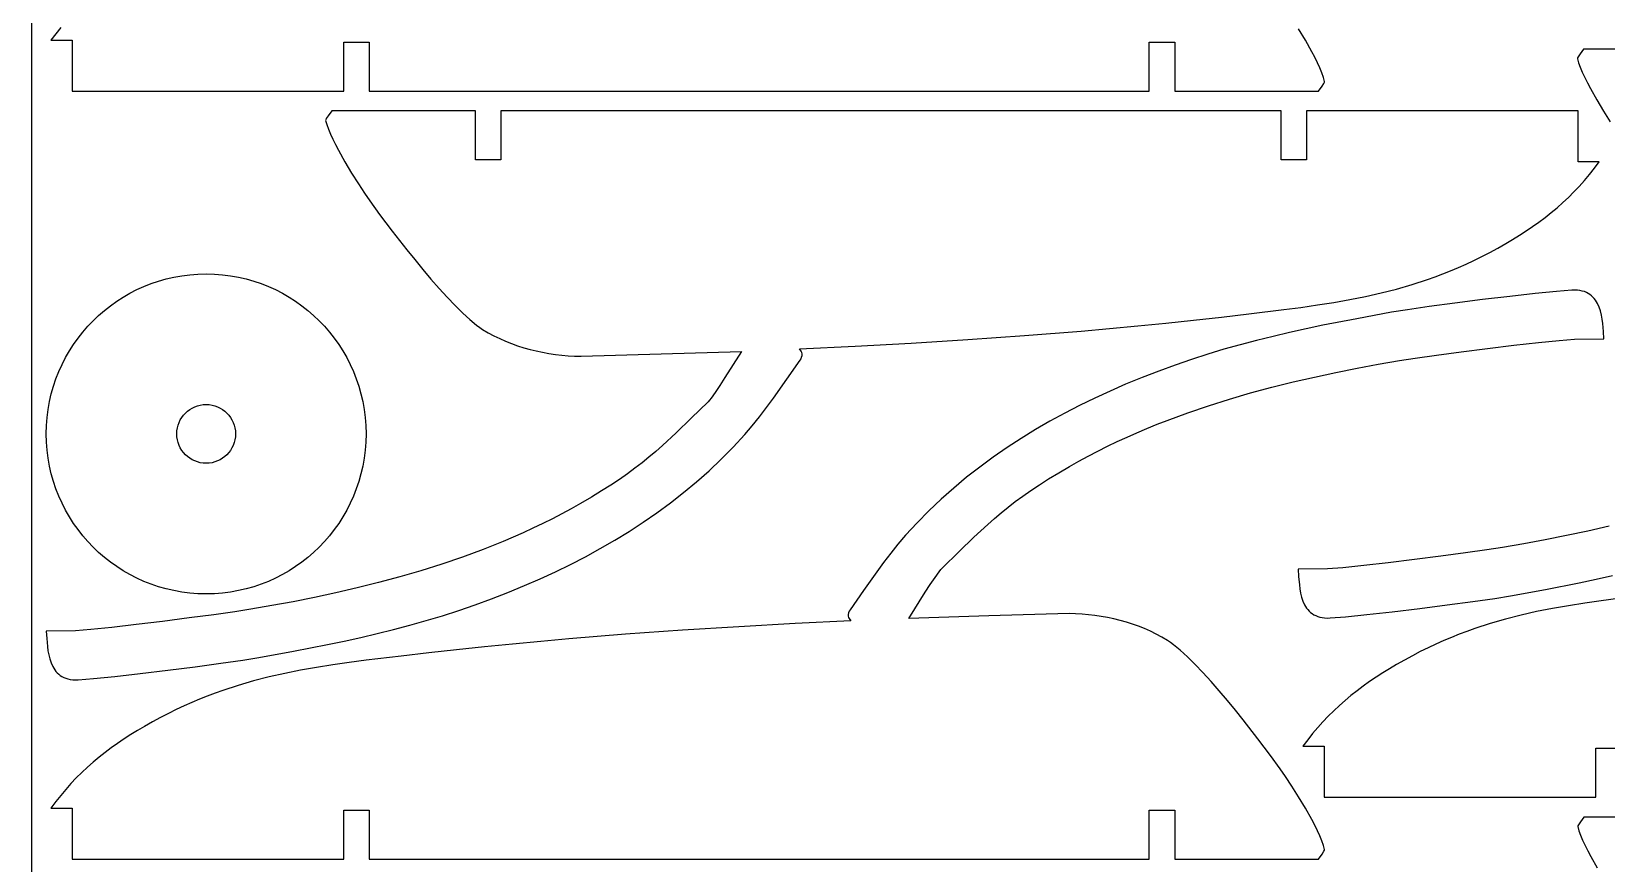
# Model space of a CAD drawing. Extents: x 378 to 958, y 20 to 900.
# Drawn here: x 378 to 538.9, y 100.5 to 185.4 of the extents above; entities that cross this region are included whole.
import ezdxf

# ---------------------------------------------------------------- set-up
doc = ezdxf.new("R2010")
doc.units = 0
doc.layers.get('0').update_dxf_attribs({"linetype": 'CONTINUOUS'})

msp = doc.modelspace()

# ---------------------------------------------------------------- linework, layer by layer
at = {"color": 0}
msp.add_line((378.0131, 900.108069), (378.0131, 20.108069), dxfattribs=at)
at = {"color": 4}
for p, q in [((380.490563, 185.201953), (379.999319, 184.541154)), ((380.994915, 185.839222), (380.490563, 185.201953)), ((508.112281, 184.538991), (507.419035, 185.696559)), ((379.999319, 184.541154), (382.157719, 184.541154)), ((382.157719, 184.541154), (382.158419, 179.342854)), ((409.902519, 179.343354), (409.902019, 184.342254)), ((409.902019, 184.342254), (412.501519, 184.342254)), ((412.501519, 184.342254), (412.502019, 179.343354)), ((492.178219, 179.345054), (492.178319, 184.343854)), ((492.178319, 184.343854), (494.777919, 184.343954)), ((494.777919, 184.343954), (494.777719, 179.345054)), ((508.768764, 183.368143), (508.112281, 184.538991)), ((536.536215, 183.634134), (536.17134, 183.137622)), ((551.211215, 183.634334), (536.536215, 183.634134)), ((509.069553, 182.794875), (508.768764, 183.368143)), ((509.344752, 182.238849), (509.069553, 182.794875)), ((509.588894, 181.70692), (509.344752, 182.238849)), ((535.922342, 182.729066), (535.908615, 182.655134)), ((535.908615, 182.655134), (536.026789, 182.23662)), ((535.978777, 182.842767), (535.922342, 182.729066)), ((536.17134, 183.137622), (535.978777, 182.842767)), ((536.026789, 182.23662), (536.19242, 181.773447)), ((536.19242, 181.773447), (536.400039, 181.272468)), ((509.796514, 181.205941), (509.588894, 181.70692)), ((509.962144, 180.742768), (509.796514, 181.205941)), ((510.080319, 180.324254), (509.962144, 180.742768)), ((510.010156, 180.136621), (510.066591, 180.250322)), ((510.066591, 180.250322), (510.080319, 180.324254)), ((536.400039, 181.272468), (536.644182, 180.740539)), ((536.644182, 180.740539), (536.919381, 180.184513)), ((536.919381, 180.184513), (537.220169, 179.611245)), ((382.158419, 179.342854), (409.902519, 179.343354)), ((412.502019, 179.343354), (492.178219, 179.345054)), ((494.777719, 179.345054), (509.452719, 179.345254)), ((509.452719, 179.345254), (509.817594, 179.841766)), ((509.817594, 179.841766), (510.010156, 180.136621)), ((537.220169, 179.611245), (537.876652, 178.440397)), ((408.676372, 177.328522), (408.311497, 176.832072)), ((423.351372, 177.328922), (408.676372, 177.328522)), ((423.351172, 172.329922), (423.351372, 177.328922)), ((425.950872, 177.328922), (425.950772, 172.329922)), ((505.627072, 177.330522), (425.950872, 177.328922)), ((505.627572, 172.331622), (505.627072, 177.330522)), ((535.970672, 177.331122), (508.226572, 177.330522)), ((508.226572, 177.330522), (508.227072, 172.331622)), ((535.971372, 172.132722), (535.970672, 177.331122)), ((537.876652, 178.440397), (538.569899, 177.282829)), ((538.569899, 177.282829), (539.256179, 176.193374)), ((408.062499, 176.423617), (408.048772, 176.349722)), ((408.048772, 176.349722), (408.166947, 175.93119)), ((408.118935, 176.537282), (408.062499, 176.423617)), ((408.311497, 176.832072), (408.118935, 176.537282)), ((408.166947, 175.93119), (408.332577, 175.468002)), ((408.332577, 175.468002), (408.540197, 174.96701)), ((408.540197, 174.96701), (408.784339, 174.435069)), ((408.784339, 174.435069), (409.059538, 173.879034)), ((409.059538, 173.879034), (409.360327, 173.305757)), ((409.360327, 173.305757), (410.01681, 172.134897)), ((410.01681, 172.134897), (410.710056, 170.977322)), ((425.950772, 172.329922), (423.351172, 172.329922)), ((508.227072, 172.331622), (505.627572, 172.331622)), ((538.129772, 172.132722), (535.971372, 172.132722)), ((537.638528, 171.471923), (538.129772, 172.132722)), ((410.710056, 170.977322), (411.396336, 169.887863)), ((536.616497, 170.219851), (537.134175, 170.834654)), ((537.134175, 170.834654), (537.638528, 171.471923)), ((411.396336, 169.887863), (412.031918, 168.921352)), ((412.031918, 168.921352), (412.573072, 168.132622)), ((534.981324, 168.499619), (535.540289, 169.053397)), ((535.540289, 169.053397), (536.085274, 169.626454)), ((536.085274, 169.626454), (536.616497, 170.219851)), ((412.573072, 168.132622), (413.567296, 166.756988)), ((533.218374, 166.943328), (533.820585, 167.445647)), ((533.820585, 167.445647), (534.408162, 167.964057)), ((534.408162, 167.964057), (534.981324, 168.499619)), ((413.567296, 166.756988), (414.854142, 165.048732)), ((531.321764, 165.522279), (531.969182, 165.982706)), ((531.969182, 165.982706), (532.601312, 166.456035)), ((532.601312, 166.456035), (533.218374, 166.943328)), ((414.854142, 165.048732), (416.350926, 163.13662)), ((528.574872, 163.788322), (529.285614, 164.207774)), ((529.285614, 164.207774), (529.980198, 164.635875)), ((529.980198, 164.635875), (530.658843, 165.073689)), ((530.658843, 165.073689), (531.321764, 165.522279)), ((416.350926, 163.13662), (417.152204, 162.144359)), ((525.334594, 162.074436), (526.137058, 162.469415)), ((526.137058, 162.469415), (526.944196, 162.886188)), ((526.944196, 162.886188), (527.756602, 163.325557)), ((527.756602, 163.325557), (528.574872, 163.788322)), ((417.152204, 162.144359), (417.97496, 161.149422)), ((417.97496, 161.149422), (418.808856, 160.167906)), ((522.159583, 160.696443), (522.949298, 161.012255)), ((522.949298, 161.012255), (523.741309, 161.346657)), ((523.741309, 161.346657), (524.536209, 161.70045)), ((524.536209, 161.70045), (525.334594, 162.074436)), ((388.768458, 159.081742), (389.491802, 159.408757)), ((389.491802, 159.408757), (390.233361, 159.701143)), ((390.233361, 159.701143), (390.992108, 159.957872)), ((390.992108, 159.957872), (391.767017, 160.17792)), ((391.767017, 160.17792), (392.557062, 160.360259)), ((392.557062, 160.360259), (393.361217, 160.503865)), ((393.361217, 160.503865), (394.178456, 160.607711)), ((394.178456, 160.607711), (395.007753, 160.67077)), ((395.007753, 160.67077), (395.848082, 160.692018)), ((395.848082, 160.692018), (396.688411, 160.67077)), ((396.688411, 160.67077), (397.517708, 160.607711)), ((397.517708, 160.607711), (398.334947, 160.503865)), ((398.334947, 160.503865), (399.139102, 160.360259)), ((399.139102, 160.360259), (399.929147, 160.17792)), ((399.929147, 160.17792), (400.704056, 159.957872)), ((400.704056, 159.957872), (401.462803, 159.701143)), ((401.462803, 159.701143), (402.204362, 159.408757)), ((402.204362, 159.408757), (402.927707, 159.081742)), ((418.808856, 160.167906), (419.643557, 159.215906)), ((517.436179, 159.147088), (519.011776, 159.603067)), ((519.011776, 159.603067), (520.584658, 160.117383)), ((520.584658, 160.117383), (521.371568, 160.398419)), ((521.371568, 160.398419), (522.159583, 160.696443)), ((386.077738, 157.447902), (386.717967, 157.903177)), ((386.717967, 157.903177), (387.380514, 158.327926)), ((387.380514, 158.327926), (388.064353, 158.721123)), ((388.064353, 158.721123), (388.768458, 159.081742)), ((402.927707, 159.081742), (403.631811, 158.721123)), ((403.631811, 158.721123), (404.31565, 158.327926)), ((404.31565, 158.327926), (404.978197, 157.903177)), ((404.978197, 157.903177), (405.618426, 157.447902)), ((419.643557, 159.215906), (420.468728, 158.309518)), ((420.468728, 158.309518), (421.274033, 157.464838)), ((509.350942, 157.517896), (511.011483, 157.778338)), ((511.011483, 157.778338), (512.64552, 158.065069)), ((512.64552, 158.065069), (514.257809, 158.384498)), ((514.257809, 158.384498), (515.85311, 158.743035)), ((515.85311, 158.743035), (517.436179, 159.147088)), ((523.385944, 157.704672), (520.765283, 157.35282)), ((526.198985, 158.062201), (523.385944, 157.704672)), ((529.002834, 158.399555), (526.198985, 158.062201)), ((531.595918, 158.690883), (529.002834, 158.399555)), ((533.776663, 158.910332), (531.595918, 158.690883)), ((535.343497, 159.032051), (533.776663, 158.910332)), ((535.633361, 159.038188), (535.343497, 159.032051)), ((535.904744, 159.024928), (535.633361, 159.038188)), ((536.158283, 158.99317), (535.904744, 159.024928)), ((536.394616, 158.943813), (536.158283, 158.99317)), ((536.614378, 158.877756), (536.394616, 158.943813)), ((536.818207, 158.795896), (536.614378, 158.877756)), ((537.006739, 158.699133), (536.818207, 158.795896)), ((537.18061, 158.588365), (537.006739, 158.699133)), ((537.340457, 158.464492), (537.18061, 158.588365)), ((537.486917, 158.32841), (537.340457, 158.464492)), ((537.620627, 158.18102), (537.486917, 158.32841)), ((537.742222, 158.02322), (537.620627, 158.18102)), ((537.951618, 157.679983), (537.742222, 158.02322)), ((538.120197, 157.305889), (537.951618, 157.679983)), ((384.30122, 155.909181), (384.868339, 156.449878)), ((384.868339, 156.449878), (385.460853, 156.963127)), ((385.460853, 156.963127), (386.077738, 157.447902)), ((405.618426, 157.447902), (406.235311, 156.963127)), ((406.235311, 156.963127), (406.827826, 156.449878)), ((406.827826, 156.449878), (407.394945, 155.909181)), ((421.274033, 157.464838), (422.049135, 156.697963)), ((422.049135, 156.697963), (422.7837, 156.024988)), ((496.703187, 155.967819), (499.535963, 156.281595)), ((499.535963, 156.281595), (502.348572, 156.610822)), ((502.348572, 156.610822), (505.931314, 157.050239)), ((505.931314, 157.050239), (507.659139, 157.277332)), ((507.659139, 157.277332), (509.350942, 157.517896)), ((513.359873, 156.121473), (509.894913, 155.443015)), ((516.907397, 156.769551), (513.359873, 156.121473)), ((518.538577, 157.032496), (516.907397, 156.769551)), ((520.765283, 157.35282), (518.538577, 157.032496)), ((538.253053, 156.908126), (538.120197, 157.305889)), ((538.355279, 156.493884), (538.253053, 156.908126)), ((538.431966, 156.070352), (538.355279, 156.493884)), ((538.48821, 155.644719), (538.431966, 156.070352)), ((382.762499, 154.132662), (383.247274, 154.749547)), ((383.247274, 154.749547), (383.760523, 155.342062)), ((383.760523, 155.342062), (384.30122, 155.909181)), ((407.394945, 155.909181), (407.935642, 155.342062)), ((407.935642, 155.342062), (408.44889, 154.749547)), ((408.44889, 154.749547), (408.933665, 154.132662)), ((422.7837, 156.024988), (423.467391, 155.462009)), ((423.467391, 155.462009), (423.786929, 155.226798)), ((423.786929, 155.226798), (424.089872, 155.025122)), ((424.089872, 155.025122), (424.657962, 154.686137)), ((424.657962, 154.686137), (425.238339, 154.372116)), ((479.434447, 154.393485), (485.224494, 154.86146)), ((485.224494, 154.86146), (488.110898, 155.116315)), ((488.110898, 155.116315), (490.98795, 155.385468)), ((490.98795, 155.385468), (493.852948, 155.669206)), ((493.852948, 155.669206), (496.703187, 155.967819)), ((506.49322, 154.710898), (504.810068, 154.317441)), ((508.187364, 155.085119), (506.49322, 154.710898)), ((509.894913, 155.443015), (508.187364, 155.085119)), ((538.559735, 154.815904), (538.48821, 155.644719)), ((538.610597, 154.064951), (538.559735, 154.815904)), ((381.489277, 152.146048), (381.882475, 152.829887)), ((381.882475, 152.829887), (382.307224, 153.492433)), ((382.307224, 153.492433), (382.762499, 154.132662)), ((408.933665, 154.132662), (409.388941, 153.492433)), ((409.388941, 153.492433), (409.81369, 152.829887)), ((409.81369, 152.829887), (410.206887, 152.146048)), ((425.238339, 154.372116), (425.830083, 154.082494)), ((425.830083, 154.082494), (426.432267, 153.816704)), ((426.432267, 153.816704), (427.043971, 153.57418)), ((427.043971, 153.57418), (427.66427, 153.354357)), ((427.66427, 153.354357), (428.29224, 153.156668)), ((428.29224, 153.156668), (428.92696, 152.980547)), ((428.92696, 152.980547), (429.567504, 152.825429)), ((429.567504, 152.825429), (430.212951, 152.690747)), ((456.440972, 153.035722), (462.121073, 153.302662)), ((456.605535, 152.797835), (456.440972, 153.035722)), ((462.121073, 153.302662), (467.861106, 153.616396)), ((467.861106, 153.616396), (473.639441, 153.979233)), ((473.639441, 153.979233), (479.434447, 154.393485)), ((499.80245, 152.992556), (498.139149, 152.493056)), ((501.467095, 153.461181), (499.80245, 152.992556)), ((503.135497, 153.901839), (501.467095, 153.461181)), ((504.810068, 154.317441), (503.135497, 153.901839)), ((524.024377, 152.730648), (526.723435, 153.076539)), ((526.723435, 153.076539), (529.415644, 153.404706)), ((529.415644, 153.404706), (531.917136, 153.690219)), ((531.917136, 153.690219), (534.044044, 153.908144)), ((534.044044, 153.908144), (535.612497, 154.033551)), ((535.612497, 154.033551), (538.610597, 154.064951)), ((380.801643, 150.718598), (381.128658, 151.441943)), ((381.128658, 151.441943), (381.489277, 152.146048)), ((410.206887, 152.146048), (410.567506, 151.441943)), ((410.567506, 151.441943), (410.894521, 150.718598)), ((430.212951, 152.690747), (430.862377, 152.575936)), ((430.862377, 152.575936), (431.514858, 152.480429)), ((431.514858, 152.480429), (432.169471, 152.40366)), ((432.169471, 152.40366), (432.825294, 152.345063)), ((432.825294, 152.345063), (433.481402, 152.304073)), ((433.481402, 152.304073), (434.136872, 152.280122)), ((434.136872, 152.280122), (442.327397, 152.51776)), ((442.327397, 152.51776), (450.516872, 152.785022)), ((450.516872, 152.785022), (448.84041, 150.11176)), ((455.155671, 149.941307), (456.516772, 151.880822)), ((456.516772, 151.880822), (456.605528, 152.03109)), ((456.605528, 152.03109), (456.669797, 152.196085)), ((456.676871, 152.675708), (456.605535, 152.797835)), ((456.669797, 152.196085), (456.706278, 152.368974)), ((456.711672, 152.542922), (456.676871, 152.675708)), ((456.706278, 152.368974), (456.711672, 152.542922)), ((494.806935, 151.389785), (493.133196, 150.780194)), ((496.474782, 151.959769), (494.806935, 151.389785)), ((498.139149, 152.493056), (496.474782, 151.959769)), ((513.3978, 151.065435), (515.567242, 151.465487)), ((515.567242, 151.465487), (517.724797, 151.835951)), ((517.724797, 151.835951), (519.34119, 152.085423)), ((519.34119, 152.085423), (521.502339, 152.391965)), ((521.502339, 152.391965), (524.024377, 152.730648)), ((380.252528, 149.218292), (380.509258, 149.977039)), ((380.509258, 149.977039), (380.801643, 150.718598)), ((410.894521, 150.718598), (411.186906, 149.977039)), ((411.186906, 149.977039), (411.443636, 149.218292)), ((448.84041, 150.11176), (448.322643, 149.310504)), ((453.786085, 148.006197), (455.155671, 149.941307)), ((491.451154, 150.128086), (489.758397, 149.430551)), ((493.133196, 150.780194), (491.451154, 150.128086)), ((504.681756, 149.122272), (506.858449, 149.664216)), ((506.858449, 149.664216), (509.039374, 150.167155)), ((509.039374, 150.167155), (511.220501, 150.633443)), ((511.220501, 150.633443), (513.3978, 151.065435)), ((379.850141, 147.653338), (380.032481, 148.443383)), ((380.032481, 148.443383), (380.252528, 149.218292)), ((411.443636, 149.218292), (411.663683, 148.443383)), ((411.663683, 148.443383), (411.846023, 147.653338)), ((447.421424, 148.009126), (447.250425, 147.794504)), ((447.837614, 148.58769), (447.421424, 148.009126)), ((448.322643, 149.310504), (447.837614, 148.58769)), ((453.084783, 147.051656), (453.786085, 148.006197)), ((486.609243, 148.0177), (485.06176, 147.263229)), ((488.175262, 148.739777), (486.609243, 148.0177)), ((489.758397, 149.430551), (488.175262, 148.739777)), ((500.357185, 147.911951), (502.513325, 148.538969)), ((502.513325, 148.538969), (504.681756, 149.122272)), ((379.60269, 146.031944), (379.706536, 146.849183)), ((379.706536, 146.849183), (379.850141, 147.653338)), ((411.846023, 147.653338), (411.989629, 146.849183)), ((411.989629, 146.849183), (412.093474, 146.031944)), ((447.110172, 147.640622), (445.386951, 145.953431)), ((447.250425, 147.794504), (447.110172, 147.640622)), ((452.365367, 146.11185), (453.084783, 147.051656)), ((483.534235, 146.475275), (482.02809, 145.652745)), ((485.06176, 147.263229), (483.534235, 146.475275)), ((494.002807, 145.745068), (496.097896, 146.517356)), ((496.097896, 146.517356), (498.217365, 147.238865)), ((498.217365, 147.238865), (500.357185, 147.911951)), ((379.518382, 144.362318), (379.53963, 145.202647)), ((379.53963, 145.202647), (379.60269, 146.031944)), ((412.093474, 146.031944), (412.156534, 145.202647)), ((412.156534, 145.202647), (412.177782, 144.362318)), ((445.386951, 145.953431), (443.864921, 144.484147)), ((450.850872, 144.294622), (451.622507, 145.191324)), ((451.622507, 145.191324), (452.365367, 146.11185)), ((480.544746, 144.794548), (479.085624, 143.899593)), ((482.02809, 145.652745), (480.544746, 144.794548)), ((490.9147, 144.486278), (491.936127, 144.919648)), ((491.936127, 144.919648), (492.965664, 145.339147)), ((492.965664, 145.339147), (494.002807, 145.745068)), ((379.53963, 143.521989), (379.518382, 144.362318)), ((379.60269, 142.692692), (379.53963, 143.521989)), ((412.156534, 143.521989), (412.093474, 142.692692)), ((412.177782, 144.362318), (412.156534, 143.521989)), ((442.457244, 143.179583), (441.769152, 142.572448)), ((443.864921, 144.484147), (442.457244, 143.179583)), ((449.673722, 143.019744), (450.850872, 144.294622)), ((479.085624, 143.899593), (477.652147, 142.966789)), ((487.904115, 143.099992), (488.89819, 143.576744)), ((488.89819, 143.576744), (489.901887, 144.038741)), ((489.901887, 144.038741), (490.9147, 144.486278)), ((379.706536, 141.875453), (379.60269, 142.692692)), ((379.850141, 141.071298), (379.706536, 141.875453)), ((411.989629, 141.875453), (411.846023, 141.071298)), ((412.093474, 142.692692), (411.989629, 141.875453)), ((441.077085, 141.986547), (440.370187, 141.415232)), ((441.769152, 142.572448), (441.077085, 141.986547)), ((447.209794, 140.608631), (448.459555, 141.791444)), ((448.459555, 141.791444), (449.673722, 143.019744)), ((476.245736, 141.995045), (474.867811, 140.983269)), ((477.652147, 142.966789), (476.245736, 141.995045)), ((484.034097, 141.039551), (484.984652, 141.578265)), ((484.984652, 141.578265), (485.946842, 142.101047)), ((485.946842, 142.101047), (486.920164, 142.608192)), ((486.920164, 142.608192), (487.904115, 143.099992)), ((380.032481, 140.281253), (379.850141, 141.071298)), ((380.252528, 139.506344), (380.032481, 140.281253)), ((411.663683, 140.281253), (411.443636, 139.506344)), ((411.846023, 141.071298), (411.663683, 140.281253)), ((438.868483, 140.289762), (438.051967, 139.72231)), ((439.637605, 140.851853), (438.868483, 140.289762)), ((440.370187, 141.415232), (439.637605, 140.851853)), ((445.92586, 139.470215), (447.209794, 140.608631)), ((474.867811, 140.983269), (473.519796, 139.930371)), ((481.895634, 139.760716), (482.919459, 140.384154)), ((482.919459, 140.384154), (484.034097, 141.039551)), ((380.509258, 138.747597), (380.252528, 139.506344)), ((380.801643, 138.006039), (380.509258, 138.747597)), ((411.186906, 138.747597), (410.894521, 138.006039)), ((411.443636, 139.506344), (411.186906, 138.747597)), ((436.233336, 138.544729), (435.20951, 137.921304)), ((437.177203, 139.142849), (436.233336, 138.544729)), ((438.051967, 139.72231), (437.177203, 139.142849)), ((443.261158, 137.322205), (444.609174, 138.375103)), ((444.609174, 138.375103), (445.92586, 139.470215)), ((472.20311, 138.835259), (470.919176, 137.696842)), ((473.519796, 139.930371), (472.20311, 138.835259)), ((479.260486, 138.015668), (480.077002, 138.583122)), ((480.077002, 138.583122), (480.951766, 139.162588)), ((480.951766, 139.162588), (481.895634, 139.760716)), ((381.128658, 137.282694), (380.801643, 138.006039)), ((381.489277, 136.578589), (381.128658, 137.282694)), ((410.567506, 137.282694), (410.206887, 136.578589)), ((410.894521, 138.006039), (410.567506, 137.282694)), ((434.094872, 137.265922), (433.144318, 136.727208)), ((435.20951, 137.921304), (434.094872, 137.265922)), ((441.883234, 136.310429), (443.261158, 137.322205)), ((470.919176, 137.696842), (469.669414, 136.51403)), ((477.051885, 136.318889), (477.758782, 136.8902)), ((477.758782, 136.8902), (478.491365, 137.453577)), ((478.491365, 137.453577), (479.260486, 138.015668)), ((381.882475, 135.89475), (381.489277, 136.578589)), ((382.307224, 135.232203), (381.882475, 135.89475)), ((382.762499, 134.591974), (382.307224, 135.232203)), ((409.388941, 135.232203), (408.933665, 134.591974)), ((409.81369, 135.89475), (409.388941, 135.232203)), ((410.206887, 136.578589), (409.81369, 135.89475)), ((430.224854, 135.205481), (429.230779, 134.728729)), ((431.208805, 135.697282), (430.224854, 135.205481)), ((432.182127, 136.204426), (431.208805, 135.697282)), ((433.144318, 136.727208), (432.182127, 136.204426)), ((439.043345, 134.405881), (440.476822, 135.338685)), ((440.476822, 135.338685), (441.883234, 136.310429)), ((468.455248, 135.28573), (467.278097, 134.010851)), ((469.669414, 136.51403), (468.455248, 135.28573)), ((474.264049, 133.821312), (475.671725, 135.125865)), ((475.671725, 135.125865), (476.359817, 135.732993)), ((476.359817, 135.732993), (477.051885, 136.318889)), ((383.247274, 133.97509), (382.762499, 134.591974)), ((383.760523, 133.382575), (383.247274, 133.97509)), ((408.44889, 133.97509), (407.935642, 133.382575)), ((408.933665, 134.591974), (408.44889, 133.97509)), ((427.214269, 133.819195), (426.192842, 133.385824)), ((428.227083, 134.266732), (427.214269, 133.819195)), ((429.230779, 134.728729), (428.227083, 134.266732)), ((437.584224, 133.510926), (439.043345, 134.405881)), ((467.278097, 134.010851), (466.506462, 133.114149)), ((472.742019, 132.352039), (474.264049, 133.821312)), ((532.591012, 133.54555), (530.42157, 133.145499)), ((534.768311, 133.977543), (532.591012, 133.54555)), ((536.949438, 134.443831), (534.768311, 133.977543)), ((539.130363, 134.94677), (536.949438, 134.443831)), ((384.30122, 132.815456), (383.760523, 133.382575)), ((384.868339, 132.274759), (384.30122, 132.815456)), ((385.460853, 131.76151), (384.868339, 132.274759)), ((406.827826, 132.274759), (406.235311, 131.76151)), ((407.394945, 132.815456), (406.827826, 132.274759)), ((407.935642, 133.382575), (407.394945, 132.815456)), ((424.126163, 132.560402), (422.031073, 131.788113)), ((425.163306, 132.966325), (424.126163, 132.560402)), ((426.192842, 133.385824), (425.163306, 132.966325)), ((434.594735, 131.830199), (436.10088, 132.652729)), ((436.10088, 132.652729), (437.584224, 133.510926)), ((465.763602, 132.193623), (465.044187, 131.253817)), ((466.506462, 133.114149), (465.763602, 132.193623)), ((471.018797, 130.664851), (472.742019, 132.352039)), ((524.486472, 132.218977), (521.964435, 131.880289)), ((526.647622, 132.525534), (524.486472, 132.218977)), ((528.264015, 132.775034), (526.647622, 132.525534)), ((530.42157, 133.145499), (528.264015, 132.775034)), ((386.077738, 131.276735), (385.460853, 131.76151)), ((386.717967, 130.82146), (386.077738, 131.276735)), ((387.380514, 130.396711), (386.717967, 130.82146)), ((388.064353, 130.003514), (387.380514, 130.396711)), ((404.31565, 130.396711), (403.631811, 130.003514)), ((404.978197, 130.82146), (404.31565, 130.396711)), ((405.618426, 131.276735), (404.978197, 130.82146)), ((406.235311, 131.76151), (405.618426, 131.276735)), ((417.771785, 130.39351), (415.615644, 129.766487)), ((419.911604, 131.0666), (417.771785, 130.39351)), ((422.031073, 131.788113), (419.911604, 131.0666)), ((431.519727, 130.287774), (433.06721, 131.042244)), ((433.06721, 131.042244), (434.594735, 131.830199)), ((464.342885, 130.299276), (462.973299, 128.364167)), ((465.044187, 131.253817), (464.342885, 130.299276)), ((470.291355, 129.717784), (470.707545, 130.296348)), ((470.707545, 130.296348), (470.878545, 130.51097)), ((470.878545, 130.51097), (471.018797, 130.664851)), ((510.376315, 130.577334), (507.378215, 130.546034)), ((507.378215, 130.546034), (507.429077, 129.795054)), ((511.944768, 130.702771), (510.376315, 130.577334)), ((514.071676, 130.920711), (511.944768, 130.702771)), ((516.573168, 131.206229), (514.071676, 130.920711)), ((519.265377, 131.534397), (516.573168, 131.206229)), ((521.964435, 131.880289), (519.265377, 131.534397)), ((388.768458, 129.642894), (388.064353, 130.003514)), ((389.491802, 129.315879), (388.768458, 129.642894)), ((390.233361, 129.023494), (389.491802, 129.315879)), ((390.992108, 128.766765), (390.233361, 129.023494)), ((391.767017, 128.546717), (390.992108, 128.766765)), ((400.704056, 128.766765), (399.929147, 128.546717)), ((401.462803, 129.023494), (400.704056, 128.766765)), ((402.204362, 129.315879), (401.462803, 129.023494)), ((402.927707, 129.642894), (402.204362, 129.315879)), ((403.631811, 130.003514), (402.927707, 129.642894)), ((413.447213, 129.183177), (411.27052, 128.641225)), ((415.615644, 129.766487), (413.447213, 129.183177)), ((426.677815, 128.177387), (428.370572, 128.874922)), ((428.370572, 128.874922), (429.953707, 129.565697)), ((429.953707, 129.565697), (431.519727, 130.287774)), ((469.28856, 128.193714), (469.806327, 128.99497)), ((469.806327, 128.99497), (470.291355, 129.717784)), ((507.429077, 129.795054), (507.500602, 128.966225)), ((507.500602, 128.966225), (507.556845, 128.540589)), ((532.628938, 128.489513), (536.093899, 129.16797)), ((536.093899, 129.16797), (537.801448, 129.525866)), ((537.801448, 129.525866), (539.495592, 129.900088)), ((392.557062, 128.364377), (391.767017, 128.546717)), ((393.361217, 128.220772), (392.557062, 128.364377)), ((394.178456, 128.116926), (393.361217, 128.220772)), ((395.007753, 128.053866), (394.178456, 128.116926)), ((395.848082, 128.032618), (395.007753, 128.053866)), ((396.688411, 128.053866), (395.848082, 128.032618)), ((397.517708, 128.116926), (396.688411, 128.053866)), ((398.334947, 128.220772), (397.517708, 128.116926)), ((399.139102, 128.364377), (398.334947, 128.220772)), ((399.929147, 128.546717), (399.139102, 128.364377)), ((404.73117, 127.239971), (402.561727, 126.839905)), ((406.908469, 127.671977), (404.73117, 127.239971)), ((409.089596, 128.138277), (406.908469, 127.671977)), ((411.27052, 128.641225), (409.089596, 128.138277)), ((423.322035, 126.915689), (424.995773, 127.52528)), ((424.995773, 127.52528), (426.677815, 128.177387)), ((462.973299, 128.364167), (461.612197, 126.424651)), ((467.612097, 125.520451), (469.28856, 128.193714)), ((507.556845, 128.540589), (507.633533, 128.117058)), ((507.633533, 128.117058), (507.735759, 127.702818)), ((507.735759, 127.702818), (507.868615, 127.305059)), ((507.868615, 127.305059), (508.037194, 126.93097)), ((522.602868, 126.906287), (525.223529, 127.258152)), ((525.223529, 127.258152), (527.450235, 127.578486)), ((527.450235, 127.578486), (529.081415, 127.841434)), ((529.081415, 127.841434), (532.628938, 128.489513)), ((536.642026, 127.09309), (534.981475, 126.832647)), ((538.333841, 127.333653), (536.642026, 127.09309)), ((540.061679, 127.560747), (538.333841, 127.333653)), ((394.104592, 125.574801), (391.405535, 125.228922)), ((396.62663, 125.913466), (394.104592, 125.574801)), ((398.787779, 126.219984), (396.62663, 125.913466)), ((400.404172, 126.469422), (398.787779, 126.219984)), ((402.561727, 126.839905), (400.404172, 126.469422)), ((418.326519, 125.312917), (419.98982, 125.812418)), ((419.98982, 125.812418), (421.654188, 126.345705)), ((421.654188, 126.345705), (423.322035, 126.915689)), ((461.422691, 125.9365), (461.417297, 125.762551)), ((461.417297, 125.762551), (461.452099, 125.629765)), ((461.459172, 126.109389), (461.422691, 125.9365)), ((461.452099, 125.629765), (461.523435, 125.507639)), ((461.523441, 126.274384), (461.459172, 126.109389)), ((461.523435, 125.507639), (461.687997, 125.269751)), ((461.612197, 126.424651), (461.523441, 126.274384)), ((475.801572, 125.787714), (467.612097, 125.520451)), ((483.992097, 126.025351), (475.801572, 125.787714)), ((484.647568, 126.001401), (483.992097, 126.025351)), ((485.303676, 125.960411), (484.647568, 126.001401)), ((485.959498, 125.901813), (485.303676, 125.960411)), ((486.614111, 125.825044), (485.959498, 125.901813)), ((487.266592, 125.729535), (486.614111, 125.825044)), ((487.916018, 125.614721), (487.266592, 125.729535)), ((488.561465, 125.480036), (487.916018, 125.614721)), ((489.20201, 125.324914), (488.561465, 125.480036)), ((508.037194, 126.93097), (508.24659, 126.58774)), ((508.24659, 126.58774), (508.368185, 126.429942)), ((508.368185, 126.429942), (508.501895, 126.282555)), ((508.501895, 126.282555), (508.648355, 126.146477)), ((508.648355, 126.146477), (508.808202, 126.022606)), ((508.808202, 126.022606), (508.982073, 125.911842)), ((508.982073, 125.911842), (509.170605, 125.815081)), ((509.170605, 125.815081), (509.374434, 125.733224)), ((509.374434, 125.733224), (509.594196, 125.667168)), ((509.594196, 125.667168), (509.830529, 125.617813)), ((509.830529, 125.617813), (510.084068, 125.586057)), ((510.084068, 125.586057), (510.355451, 125.572798)), ((510.355451, 125.572798), (510.645315, 125.578934)), ((510.645315, 125.578934), (512.212149, 125.700625)), ((512.212149, 125.700625), (514.392894, 125.920061)), ((514.392894, 125.920061), (516.985978, 126.211387)), ((516.985978, 126.211387), (519.789827, 126.548747)), ((519.789827, 126.548747), (522.602868, 126.906287)), ((530.139829, 125.867951), (528.556755, 125.463897)), ((531.735135, 126.226487), (530.139829, 125.867951)), ((533.347431, 126.545916), (531.735135, 126.226487)), ((534.981475, 126.832647), (533.347431, 126.545916)), ((382.516472, 124.271922), (379.518372, 124.240522)), ((379.518372, 124.240522), (379.569235, 123.48957)), ((384.084926, 124.397329), (382.516472, 124.271922)), ((386.211833, 124.615254), (384.084926, 124.397329)), ((388.713325, 124.900762), (386.211833, 124.615254)), ((391.405535, 125.228922), (388.713325, 124.900762)), ((411.63575, 123.594576), (413.318901, 123.988032)), ((413.318901, 123.988032), (414.993472, 124.403635)), ((414.993472, 124.403635), (416.661874, 124.844293)), ((416.661874, 124.844293), (418.326519, 125.312917)), ((438.694522, 123.911989), (432.904476, 123.444014)), ((444.489528, 124.32624), (438.694522, 123.911989)), ((450.267863, 124.689078), (444.489528, 124.32624)), ((456.007896, 125.002812), (450.267863, 124.689078)), ((461.687997, 125.269751), (456.007896, 125.002812)), ((489.836729, 125.148788), (489.20201, 125.324914)), ((490.4647, 124.951093), (489.836729, 125.148788)), ((491.084999, 124.731261), (490.4647, 124.951093)), ((491.696702, 124.488728), (491.084999, 124.731261)), ((492.298887, 124.222926), (491.696702, 124.488728)), ((492.89063, 123.933291), (492.298887, 124.222926)), ((493.471008, 123.619254), (492.89063, 123.933291)), ((523.833345, 123.914543), (523.043629, 123.59873)), ((524.62136, 124.212567), (523.833345, 123.914543)), ((525.408271, 124.493603), (524.62136, 124.212567)), ((526.981155, 125.007918), (525.408271, 124.493603)), ((528.556755, 125.463897), (526.981155, 125.007918)), ((379.569235, 123.48957), (379.64076, 122.660755)), ((379.64076, 122.660755), (379.697003, 122.235122)), ((404.769096, 122.184001), (408.234056, 122.862458)), ((408.234056, 122.862458), (409.941606, 123.220354)), ((409.941606, 123.220354), (411.63575, 123.594576)), ((421.425783, 122.337655), (418.593007, 122.023879)), ((424.276022, 122.636268), (421.425783, 122.337655)), ((427.141019, 122.920006), (424.276022, 122.636268)), ((430.018072, 123.189159), (427.141019, 122.920006)), ((432.904476, 123.444014), (430.018072, 123.189159)), ((494.039097, 123.280251), (493.471008, 123.619254)), ((494.342041, 123.078585), (494.039097, 123.280251)), ((494.661579, 122.843383), (494.342041, 123.078585)), ((495.345269, 122.280419), (494.661579, 122.843383)), ((496.079834, 121.607457), (495.345269, 122.280419)), ((520.658333, 122.53655), (519.855869, 122.141571)), ((521.456717, 122.910535), (520.658333, 122.53655)), ((522.251618, 123.264328), (521.456717, 122.910535)), ((523.043629, 123.59873), (522.251618, 123.264328)), ((379.697003, 122.235122), (379.773691, 121.811589)), ((379.773691, 121.811589), (379.875916, 121.397347)), ((379.875916, 121.397347), (380.008772, 120.999585)), ((380.008772, 120.999585), (380.177351, 120.625491)), ((394.743026, 120.600801), (397.363686, 120.952654)), ((397.363686, 120.952654), (399.590393, 121.272978)), ((399.590393, 121.272978), (401.221572, 121.535922)), ((401.221572, 121.535922), (404.769096, 122.184001)), ((408.777969, 120.787578), (407.117419, 120.527135)), ((410.469784, 121.028141), (408.777969, 120.787578)), ((412.197622, 121.255235), (410.469784, 121.028141)), ((415.780397, 121.694651), (412.197622, 121.255235)), ((418.593007, 122.023879), (415.780397, 121.694651)), ((496.854936, 120.840594), (496.079834, 121.607457)), ((497.660241, 119.995924), (496.854936, 120.840594)), ((517.418054, 120.822663), (516.707329, 120.403211)), ((518.236324, 121.285429), (517.418054, 120.822663)), ((519.048731, 121.724798), (518.236324, 121.285429)), ((519.855869, 122.141571), (519.048731, 121.724798)), ((380.177351, 120.625491), (380.386747, 120.282254)), ((380.386747, 120.282254), (380.508343, 120.124453)), ((380.508343, 120.124453), (380.642052, 119.977063)), ((380.642052, 119.977063), (380.788512, 119.840982)), ((380.788512, 119.840982), (380.94836, 119.717108)), ((380.94836, 119.717108), (381.122231, 119.606341)), ((381.122231, 119.606341), (381.310762, 119.509578)), ((381.310762, 119.509578), (381.514591, 119.427718)), ((381.514591, 119.427718), (381.734353, 119.36166)), ((381.734353, 119.36166), (381.970686, 119.312303)), ((381.970686, 119.312303), (382.224226, 119.280546)), ((382.224226, 119.280546), (382.495609, 119.267286)), ((382.495609, 119.267286), (382.785472, 119.273422)), ((382.785472, 119.273422), (384.352306, 119.395142)), ((384.352306, 119.395142), (386.533052, 119.614591)), ((386.533052, 119.614591), (389.126136, 119.905918)), ((389.126136, 119.905918), (391.929985, 120.243272)), ((391.929985, 120.243272), (394.743026, 120.600801)), ((400.692698, 119.158386), (399.117098, 118.702406)), ((402.275772, 119.562439), (400.692698, 119.158386)), ((403.871078, 119.920975), (402.275772, 119.562439)), ((405.483374, 120.240404), (403.871078, 119.920975)), ((407.117419, 120.527135), (405.483374, 120.240404)), ((498.485412, 119.089544), (497.660241, 119.995924)), ((499.320113, 118.13755), (498.485412, 119.089544)), ((514.67122, 119.088707), (514.023812, 118.628279)), ((515.33413, 119.537296), (514.67122, 119.088707)), ((516.012761, 119.97511), (515.33413, 119.537296)), ((516.707329, 120.403211), (516.012761, 119.97511)), ((395.969288, 117.609031), (395.179572, 117.293219)), ((396.757304, 117.907055), (395.969288, 117.609031)), ((397.544214, 118.188091), (396.757304, 117.907055)), ((399.117098, 118.702406), (397.544214, 118.188091)), ((500.15401, 117.156039), (499.320113, 118.13755)), ((512.774634, 117.667658), (512.172429, 117.165338)), ((513.39169, 118.154951), (512.774634, 117.667658)), ((514.023812, 118.628279), (513.39169, 118.154951)), ((391.991812, 115.836059), (391.184674, 115.419286)), ((392.794276, 116.231038), (391.991812, 115.836059)), ((393.592661, 116.605023), (392.794276, 116.231038)), ((394.387561, 116.958816), (393.592661, 116.605023)), ((395.179572, 117.293219), (394.387561, 116.958816)), ((500.976765, 116.161106), (500.15401, 117.156039)), ((501.778044, 115.168848), (500.976765, 116.161106)), ((511.011697, 116.111366), (510.452734, 115.557588)), ((511.584856, 116.646929), (511.011697, 116.111366)), ((512.172429, 117.165338), (511.584856, 116.646929)), ((389.553997, 114.517151), (388.843289, 114.0977)), ((390.372267, 114.979917), (389.553997, 114.517151)), ((391.184674, 115.419286), (390.372267, 114.979917)), ((503.274827, 113.25674), (501.778044, 115.168848)), ((509.376529, 114.391134), (508.85885, 113.776332)), ((509.907751, 114.984532), (509.376529, 114.391134)), ((510.452734, 115.557588), (509.907751, 114.984532)), ((386.807207, 112.783195), (386.159803, 112.322768)), ((387.470111, 113.231784), (386.807207, 112.783195)), ((388.148733, 113.669598), (387.470111, 113.231784)), ((388.843289, 114.0977), (388.148733, 113.669598)), ((504.561674, 111.548485), (503.274827, 113.25674)), ((508.354498, 113.139063), (507.863254, 112.478263)), ((508.85885, 113.776332), (508.354498, 113.139063)), ((384.910628, 111.362146), (384.308422, 110.859826)), ((385.527682, 111.849439), (384.910628, 111.362146)), ((386.159803, 112.322768), (385.527682, 111.849439)), ((505.555897, 110.172851), (504.561674, 111.548485)), ((507.863254, 112.478263), (510.021654, 112.478263)), ((510.021654, 112.478263), (510.022354, 107.279863)), ((537.766454, 107.280463), (537.765954, 112.279363)), ((537.765954, 112.279363), (540.365454, 112.279363)), ((383.147691, 109.805855), (382.58873, 109.252077)), ((383.720849, 110.341417), (383.147691, 109.805855)), ((384.308422, 110.859826), (383.720849, 110.341417)), ((506.097051, 109.384121), (505.555897, 110.172851)), ((506.732633, 108.417611), (506.097051, 109.384121)), ((381.512534, 108.085622), (380.994865, 107.47082)), ((382.04375, 108.67902), (381.512534, 108.085622)), ((382.58873, 109.252077), (382.04375, 108.67902)), ((507.418913, 107.328152), (506.732633, 108.417611)), ((380.490525, 106.833551), (379.999297, 106.172751)), ((379.999297, 106.172751), (382.157597, 106.172751)), ((380.994865, 107.47082), (380.490525, 106.833551)), ((382.157597, 106.172751), (382.158297, 100.974351)), ((508.11216, 106.170576), (507.418913, 107.328152)), ((508.768642, 104.999717), (508.11216, 106.170576)), ((510.022354, 107.279863), (537.766454, 107.280463)), ((409.902397, 100.974951), (409.901897, 105.973851)), ((409.901897, 105.973851), (412.501397, 105.973851)), ((412.501397, 105.973851), (412.501897, 100.974951)), ((492.178097, 100.976551), (492.178197, 105.975451)), ((492.178197, 105.975451), (494.777797, 105.975551)), ((494.777797, 105.975551), (494.777597, 100.976551)), ((509.069431, 104.42644), (508.768642, 104.999717)), ((536.205985, 104.76913), (536.013423, 104.474305)), ((536.57086, 105.26563), (536.205985, 104.76913)), ((551.24586, 105.26593), (536.57086, 105.26563)), ((509.34463, 103.870405), (509.069431, 104.42644)), ((509.588772, 103.338464), (509.34463, 103.870405)), ((509.796392, 102.837472), (509.588772, 103.338464)), ((535.956988, 104.360629), (535.94326, 104.28673)), ((535.94326, 104.28673), (536.061435, 103.868198)), ((536.013423, 104.474305), (535.956988, 104.360629)), ((536.061435, 103.868198), (536.227066, 103.40501)), ((536.227066, 103.40501), (536.434685, 102.904018)), ((509.452597, 100.976851), (509.817472, 101.473351)), ((509.962022, 102.374283), (509.796392, 102.837472)), ((509.817472, 101.473351), (510.010035, 101.768176)), ((510.080197, 101.955751), (509.962022, 102.374283)), ((510.010035, 101.768176), (510.06647, 101.881853)), ((510.06647, 101.881853), (510.080197, 101.955751)), ((536.434685, 102.904018), (536.678827, 102.372077)), ((536.678827, 102.372077), (536.954026, 101.816042)), ((536.954026, 101.816042), (537.254815, 101.242765)), ((382.158297, 100.974351), (409.902397, 100.974951)), ((412.501897, 100.974951), (492.178097, 100.976551)), ((494.777597, 100.976551), (509.452597, 100.976851)), ((537.254815, 101.242765), (537.911298, 100.071905))]:
    msp.add_line(p, q, dxfattribs=at)
at = {"color": 7}
for p, q in [((393.533121, 146.270616), (393.726745, 146.483656)), ((393.726745, 146.483656), (393.939785, 146.677279)), ((393.939785, 146.677279), (394.170733, 146.849977)), ((394.170733, 146.849977), (394.418084, 147.000244)), ((394.418084, 147.000244), (394.680327, 147.12657)), ((394.680327, 147.12657), (394.955957, 147.227448)), ((394.955957, 147.227448), (395.243464, 147.301371)), ((395.243464, 147.301371), (395.541342, 147.34683)), ((395.541342, 147.34683), (395.848082, 147.362318)), ((395.848082, 147.362318), (396.154822, 147.34683)), ((396.154822, 147.34683), (396.4527, 147.301371)), ((396.4527, 147.301371), (396.740207, 147.227448)), ((396.740207, 147.227448), (397.015837, 147.12657)), ((397.015837, 147.12657), (397.278081, 147.000244)), ((397.278081, 147.000244), (397.525431, 146.849977)), ((397.525431, 146.849977), (397.75638, 146.677279)), ((397.75638, 146.677279), (397.96942, 146.483656)), ((397.96942, 146.483656), (398.163043, 146.270616)), ((392.86357, 144.669058), (392.90903, 144.966936)), ((392.90903, 144.966936), (392.982952, 145.254444)), ((392.982952, 145.254444), (393.083831, 145.530073)), ((393.083831, 145.530073), (393.210157, 145.792317)), ((393.210157, 145.792317), (393.360423, 146.039667)), ((393.360423, 146.039667), (393.533121, 146.270616)), ((398.163043, 146.270616), (398.335741, 146.039667)), ((398.335741, 146.039667), (398.486008, 145.792317)), ((398.486008, 145.792317), (398.612334, 145.530073)), ((398.612334, 145.530073), (398.713212, 145.254444)), ((398.713212, 145.254444), (398.787135, 144.966936)), ((398.787135, 144.966936), (398.832594, 144.669058)), ((392.848082, 144.362318), (392.86357, 144.669058)), ((392.86357, 144.055578), (392.848082, 144.362318)), ((392.90903, 143.757701), (392.86357, 144.055578)), ((392.982952, 143.470193), (392.90903, 143.757701)), ((393.083831, 143.194564), (392.982952, 143.470193)), ((393.210157, 142.93232), (393.083831, 143.194564)), ((398.612334, 143.194564), (398.486008, 142.93232)), ((398.713212, 143.470193), (398.612334, 143.194564)), ((398.787135, 143.757701), (398.713212, 143.470193)), ((398.832594, 144.055578), (398.787135, 143.757701)), ((398.832594, 144.669058), (398.848082, 144.362318)), ((398.848082, 144.362318), (398.832594, 144.055578)), ((393.360423, 142.68497), (393.210157, 142.93232)), ((393.533121, 142.454021), (393.360423, 142.68497)), ((393.726745, 142.240981), (393.533121, 142.454021)), ((393.939785, 142.047358), (393.726745, 142.240981)), ((394.170733, 141.874659), (393.939785, 142.047358)), ((394.418084, 141.724393), (394.170733, 141.874659)), ((394.680327, 141.598067), (394.418084, 141.724393)), ((394.955957, 141.497188), (394.680327, 141.598067)), ((397.015837, 141.598067), (396.740207, 141.497188)), ((397.278081, 141.724393), (397.015837, 141.598067)), ((397.525431, 141.874659), (397.278081, 141.724393)), ((397.75638, 142.047358), (397.525431, 141.874659)), ((397.96942, 142.240981), (397.75638, 142.047358)), ((398.163043, 142.454021), (397.96942, 142.240981)), ((398.335741, 142.68497), (398.163043, 142.454021)), ((398.486008, 142.93232), (398.335741, 142.68497)), ((395.243464, 141.423266), (394.955957, 141.497188)), ((395.541342, 141.377806), (395.243464, 141.423266)), ((395.848082, 141.362318), (395.541342, 141.377806)), ((396.154822, 141.377806), (395.848082, 141.362318)), ((396.4527, 141.423266), (396.154822, 141.377806)), ((396.740207, 141.497188), (396.4527, 141.423266))]:
    msp.add_line(p, q, dxfattribs=at)

doc.saveas('drawing.dxf')
